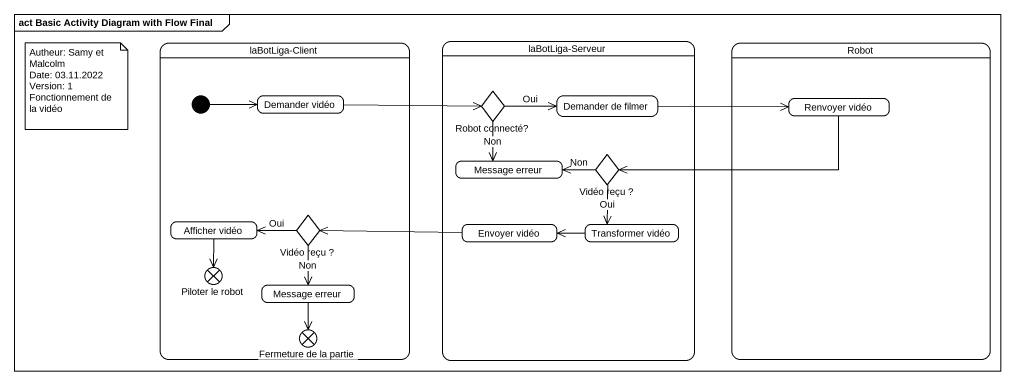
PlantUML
@startuml
mainframe act Basic Activity Diagram with Flow Final
hide empty description
state "laBotLiga-Client" as laBotLiga_Client {
  state "Demander vidéo" as Demander_vidéo
  state "Vidéo reçu ?" as Vidéo_reçu_2 <<choice>>
  state "Afficher vidéo" as Afficher_vidéo
  state "Piloter le robot" as Piloter_le_robot <<end>>
  state "Message erreur" as Message_erreur_2
  state "Fermeture de la partie" as Fermeture_de_la_partie <<end>>
  [*] -right-> Demander_vidéo
}
state "laBotLiga-Serveur" as laBotLiga_Serveur {
  state "Robot connecté?" as Robot_connecté <<choice>>
  state "Demander de filmer" as Demander_de_filmer
  state "Message erreur" as Message_erreur
  state "Vidéo reçu ?" as Vidéo_reçu <<choice>>
  state "Envoyer vidéo" as Envoyer_vidéo
  state "Transformer vidéo" as Transformer_vidéo
}
state Robot {
  state "Renvoyer vidéo" as Renvoyer_vidéo
}
Demander_vidéo -right-> Robot_connecté
Robot_connecté -right-> Demander_de_filmer : Oui
Robot_connecté --> Message_erreur : Non
Demander_de_filmer -right-> Renvoyer_vidéo
Renvoyer_vidéo -left-> Vidéo_reçu
Vidéo_reçu -left-> Message_erreur : Non
Vidéo_reçu --> Transformer_vidéo : Oui
Vidéo_reçu_2 -left-> Afficher_vidéo : Oui
Vidéo_reçu_2 --> Message_erreur_2 : Non
Afficher_vidéo --> Piloter_le_robot
Envoyer_vidéo -left-> Vidéo_reçu_2
Transformer_vidéo -left-> Envoyer_vidéo
Message_erreur_2 --> Fermeture_de_la_partie
note as N1
  Autheur: Samy et Malcolm
  Date: 03.11.2022
  Version: 1
  Fonctionnement de la vidéo
end note
@enduml
